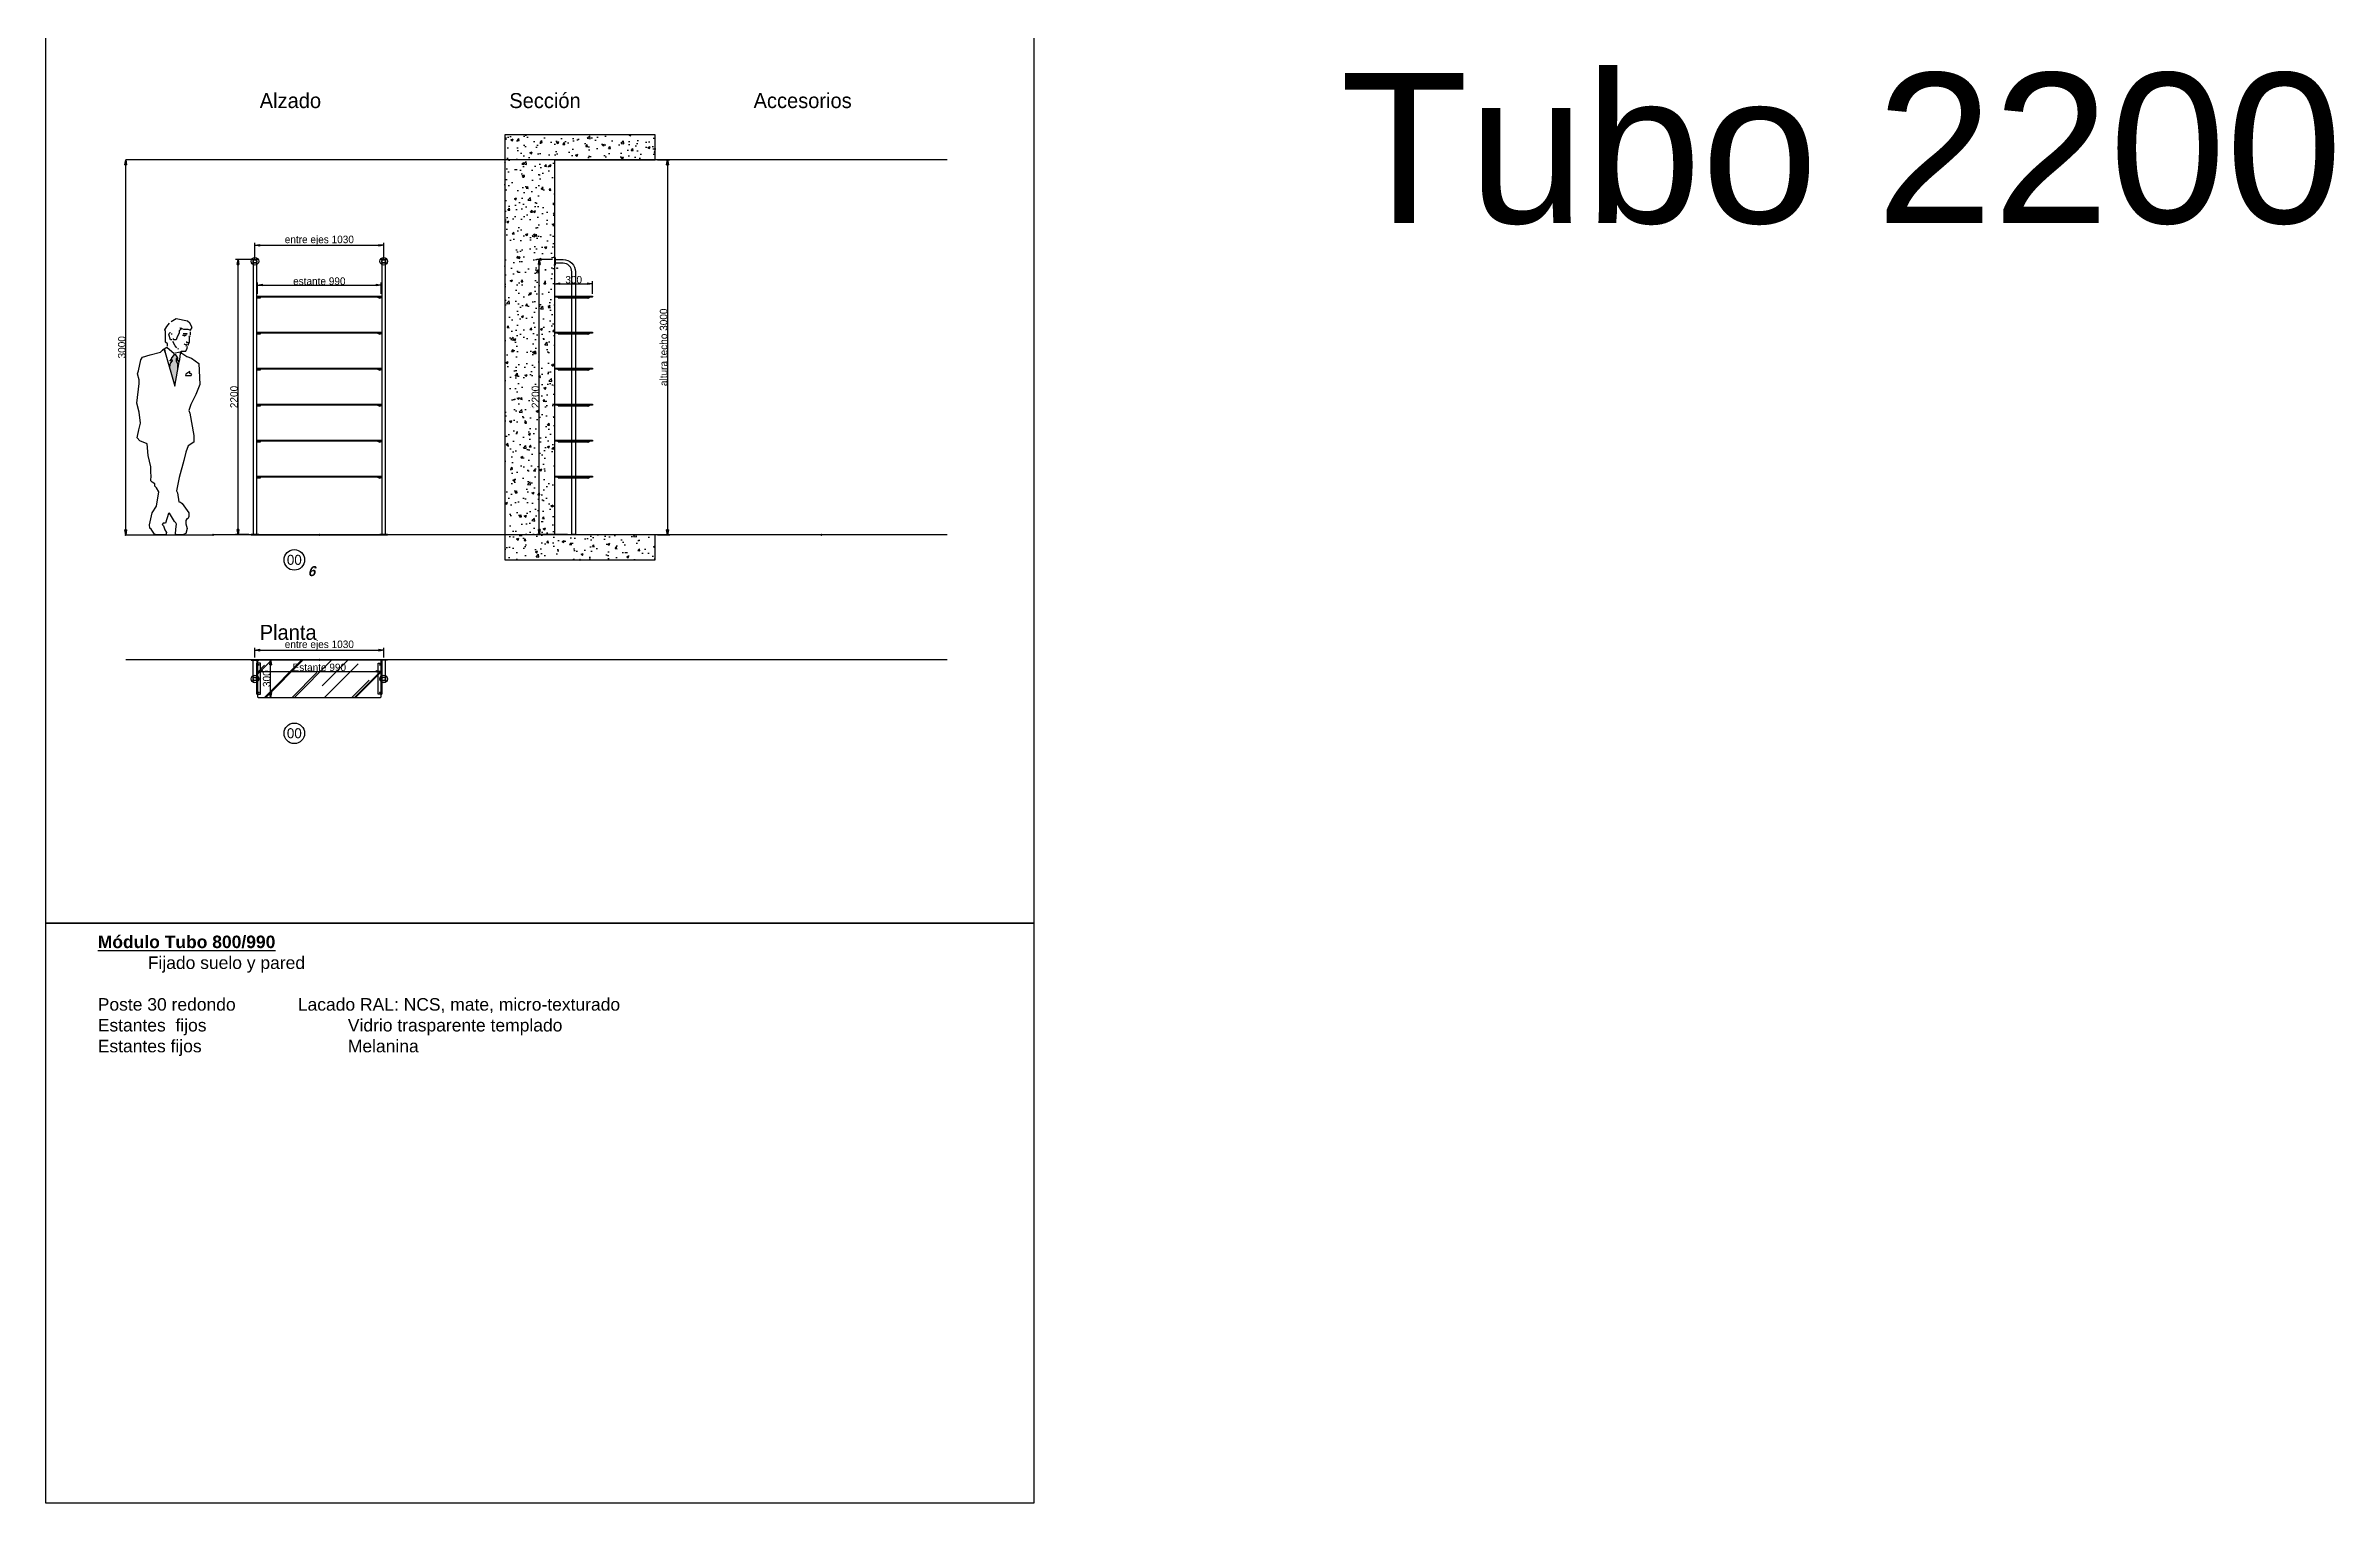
# Paper-space layout 'Jordi B.' of a CAD drawing. Header units: millimetres. Extents: x 23627 to 226976, y -18096 to 223844.
# Drawn here: x 131998 to 150301, y 82110 to 93766 of the extents above; entities that cross this region are included whole.
import ezdxf

# ---------------------------------------------------------------- set-up
doc = ezdxf.new("R2010")
doc.units = ezdxf.units.MM
doc.header["$PDMODE"] = 35
doc.header["$PDSIZE"] = 5
doc.linetypes.add('Discontinua JB', pattern=[0.75, 0.5, -0.25])
doc.layers.add('1001 concep color Blau Fosc', color=7, linetype='Continuous', true_color=0x003e84)
for name, color, linetype in [('Cotas bloques dinámicos PM espacio', 140, 'Continuous'), ('Escaire Unión Peça 2014', 7, 'Continuous'), ('Linea Capa Color 0000 JB', 7, 'Continuous'), ('Linea Capa Color 0008 Gris JB', 8, 'Continuous'), ('Linea Capa Color 0012 Vermell JB', 12, 'Continuous'), ('Linea Capa Color 0140 Blau Vidre JB', 140, 'Continuous'), ('Linea Capa Color 0202 Lila Parets JB', 202, 'Continuous'), ('Linea Capa Color 0252 Gris Parets JB', 252, 'Continuous'), ('Linea Capa Color 0255 Blanc JB', 255, 'Continuous')]:
    doc.layers.add(name, color=color, linetype=linetype)
doc.styles.add('Helvetica Bold', font='HelveticaNeueLTCom-Md.ttf')
doc.styles.add('Helvetica Light', font='HelveticaNeueLTCom-Th.ttf')
doc.styles.add('Jordi Ava', font='Avant Garde MEdium BT.ttf')
doc.styles.add('Jordi One Stroke', font='One Stronke Script LET Plain.ttf')
doc.styles.add('Stylus BT JB', font='stylu.ttf', dxfattribs={"oblique": 15})
doc.dimstyles.new('Jordi Ava 2015', dxfattribs={"dimtxt": 60, "dimasz": 40, "dimexe": 20, "dimexo": 20, "dimgap": 0.09, "dimtad": 1, "dimdec": 0, "dimzin": 0, "dimdsep": 46, "dimtxsty": 'Jordi Ava', "dimblk": 'CLOSED', "dimcen": 1.5, "dimclrd": 7, "dimclre": 7, "dimclrt": 256, "dimadec": 0, "dimazin": 0, "dimtfac": 0.05, "dimtdec": 0, "dimtofl": 0, "dimtmove": 0, "dimatfit": 3, "dimldrblk": 'CLOSED', "dimfxl": 90, "dimtolj": 1, "dimtzin": 0, "dimlwd": -1, "dimlwe": -1, "dimarcsym": 0})
doc.dimstyles.new('Jordi Ava Parets 2015', dxfattribs={"dimtxt": 60, "dimasz": 40, "dimexe": 20, "dimexo": 20, "dimgap": 0.09, "dimtad": 1, "dimdec": 0, "dimzin": 0, "dimdsep": 46, "dimtxsty": 'Jordi Ava', "dimblk": 'CLOSED', "dimcen": 1.5, "dimclrd": 7, "dimclre": 7, "dimclrt": 256, "dimadec": 0, "dimazin": 0, "dimtfac": 0.05, "dimtdec": 0, "dimtofl": 0, "dimtmove": 0, "dimatfit": 3, "dimldrblk": 'CLOSED', "dimfxl": 90, "dimtolj": 1, "dimtzin": 0, "dimlwd": -1, "dimlwe": -1, "dimarcsym": 0})

# ---------------------------------------------------------------- blocks, each defined once
blk = doc.blocks.new('_Closed')
at = {"color": 0, "linetype": 'ByBlock', "lineweight": -2}
for p, q in [((-1, 0.17), (0, 0)), ((-1, 0.17), (-1, -0.17)), ((0, 0), (-1, -0.17)), ((0, 0), (-1, 0))]:
    blk.add_line(p, q, dxfattribs=at)
blk = doc.blocks.new('*D1669')
at = {"layer": 'Defpoints', "color": 0, "ltscale": 10, "transparency": 16777216}
for p in [(82880, 104666), (82880, 104666), (82880, 101666)]:
    blk.add_point(p, dxfattribs=at)
at = {"layer": 'Linea Capa Color 0202 Lila Parets JB', "color": 7, "ltscale": 10, "transparency": 16777216}
blk.add_line((82880, 101706), (82880, 104626), dxfattribs=at)
at = {"layer": 'Linea Capa Color 0202 Lila Parets JB', "color": 7, "ltscale": 10, "transparency": 16777216, "xscale": 40, "yscale": 40, "zscale": 40}
for p, rotation in [((82880, 104666), 90), ((82880, 101666), 270)]:
    blk.add_blockref('_Closed', p, dxfattribs=dict(at, rotation=rotation))
at = {"layer": 'Linea Capa Color 0202 Lila Parets JB', "ltscale": 10, "transparency": 16777216, "insert": (82849, 103166), "char_height": 60, "attachment_point": 5, "rotation": 90, "style": 'Jordi Ava'}
blk.add_mtext('\\A1;3000', dxfattribs=at)
blk = doc.blocks.new('PM202307281029')
at = {"layer": 'Linea Capa Color 0008 Gris JB'}
h = blk.add_hatch(color=256, dxfattribs=at)
h.set_gradient(color1=(0, 127, 255), one_color=1, tint=1, name='INVCYLINDER')
h.paths.add_polyline_path([(349, 1345), (356, 1372), (371, 1391), (363, 1410), (386, 1439), (401, 1439), (414, 1421), (404, 1407), (404, 1391), (413, 1367), (418, 1361), (418, 1333), (394, 1190)])
at = {"layer": 'Linea Capa Color 0008 Gris JB', "linetype": 'Continuous'}
for p, q in [((310, 1485), (311, 1488)), ((316, 1459), (310, 1485)), ((356, 1372), (349, 1345)), ((371, 1391), (356, 1372)), ((386, 1439), (363, 1410)), ((363, 1410), (371, 1391)), ((401, 1439), (386, 1439)), ((418, 1415), (401, 1439)), ((418, 1398), (418, 1415)), ((427, 1385), (418, 1398))]:
    blk.add_line(p, q, dxfattribs=at)
for points in [[(333, 1510), (333, 1529), (317, 1540), (317, 1581), (317, 1627), (313, 1640), (329, 1667), (351, 1692)], [(446, 1653), (438, 1651), (436, 1657), (463, 1645), (497, 1645), (517, 1637), (531, 1659), (514, 1694), (493, 1708), (403, 1729), (363, 1705)], [(441, 1649), (436, 1641), (428, 1632), (428, 1616), (409, 1575), (403, 1560), (382, 1560), (382, 1570)], [(435, 1461), (384, 1451), (349, 1481), (330, 1499), (294, 1478)], [(370, 1559), (357, 1559), (346, 1603), (352, 1619), (357, 1618)], [(370, 1603), (370, 1610)], [(408, 1497), (395, 1512), (378, 1546)], [(424, 1486), (417, 1489)], [(439, 1456), (444, 1470), (481, 1470), (492, 1493), (494, 1506)], [(446, 1470), (444, 1456), (441, 1458)], [(455, 1597), (484, 1597), (485, 1607)], [(493, 1605), (488, 1607), (460, 1608)], [(479, 1596), (471, 1589), (462, 1597)], [(503, 1535), (499, 1518), (473, 1523), (467, 1527)], [(490, 1510), (481, 1512)], [(486, 1546), (487, 1538), (511, 1538), (511, 1561), (509, 1582)], [(512, 1591), (511, 1583), (506, 1588), (516, 1591)], [(519, 1600), (519, 1624)], [(365, 1407), (351, 1390)], [(414, 1421), (404, 1407), (404, 1391), (413, 1367), (420, 1358), (422, 1358)], [(418, 1333), (418, 1361)], [(427, 1385), (433, 1402)], [(439, 1451), (439, 1453), (436, 1464), (442, 1464)]]:
    blk.add_lwpolyline(points, dxfattribs=at)
at = {"layer": 'Linea Capa Color 0008 Gris JB'}
for points in [[(93, 775), (94, 789), (105, 840), (118, 894), (108, 981), (88, 1054), (108, 1212), (108, 1239), (94, 1287), (102, 1312), (120, 1401), (134, 1421), (196, 1440), (278, 1461), (294, 1478), (311, 1488), (310, 1485), (316, 1459), (394, 1190), (427, 1385), (433, 1402), (439, 1451), (449, 1453), (489, 1426), (525, 1413), (584, 1371), (592, 1204), (560, 1123), (520, 1044), (506, 995), (514, 973), (545, 794), (545, 742), (500, 713), (481, 661), (465, 596), (428, 460), (405, 351), (413, 335), (425, 265), (439, 262), (452, 251), (505, 175), (505, 148), (497, 127), (489, 129), (480, 116), (480, 89), (492, 50), (481, 12), (454, 0), (428, 0), (408, 0), (399, 7), (400, 45), (405, 86), (401, 97), (389, 107), (349, 173), (343, 172), (319, 93), (300, 93), (291, 84), (302, 73), (313, 40), (325, 20), (321, 0), (294, 0), (249, 0), (229, 7), (205, 45), (194, 54), (191, 80), (211, 176), (245, 229), (264, 343), (245, 376), (233, 390), (233, 408), (211, 422), (202, 431), (203, 476), (201, 495), (201, 544), (180, 634), (173, 728), (113, 751)], [(479, 1276), (495, 1276), (523, 1276), (528, 1285), (513, 1290), (513, 1306), (482, 1285)]]:
    blk.add_lwpolyline(points, close=True, dxfattribs=at)
at = {"layer": 'Linea Capa Color 0202 Lila Parets JB', "ltscale": 10}
blk.add_line((0, 0), (700, 0), dxfattribs=at)
for p in [(0, 0), (700, 0)]:
    blk.add_point(p, dxfattribs=at)
blk = doc.blocks.new('*D1641')
at = {"layer": 'Cotas bloques dinámicos PM espacio', "color": 7, "ltscale": 10, "transparency": 16777216}
for p, q in [((0, 2208), (0, 2336)), ((40, 2316), (990, 2316)), ((1030, 2208), (1030, 2336))]:
    blk.add_line(p, q, dxfattribs=at)
at = {"layer": 'Defpoints', "color": 0, "ltscale": 10, "transparency": 16777216}
for p in [(1030, 2316), (0, 2188), (1030, 2188)]:
    blk.add_point(p, dxfattribs=at)
at = {"layer": 'Cotas bloques dinámicos PM espacio', "color": 7, "ltscale": 10, "transparency": 16777216, "xscale": 40, "yscale": 40, "zscale": 40, "rotation": 180}
blk.add_blockref('_Closed', (0, 2316), dxfattribs=at)
at = {"layer": 'Cotas bloques dinámicos PM espacio', "color": 7, "ltscale": 10, "transparency": 16777216, "xscale": 40, "yscale": 40, "zscale": 40}
blk.add_blockref('_Closed', (1030, 2316), dxfattribs=at)
at = {"layer": 'Cotas bloques dinámicos PM espacio', "ltscale": 10, "transparency": 16777216, "insert": (515, 2354), "char_height": 60, "attachment_point": 5, "style": 'Jordi Ava'}
blk.add_mtext('\\A1;entre ejes 1030', dxfattribs=at)
blk = doc.blocks.new('*D1639')
at = {"layer": 'Cotas bloques dinámicos PM espacio', "color": 7, "ltscale": 10, "transparency": 16777216}
for p, q in [((20, 1929), (20, 2018)), ((1010, 1929), (1010, 2018)), ((60, 1998), (970, 1998))]:
    blk.add_line(p, q, dxfattribs=at)
at = {"layer": 'Defpoints', "color": 0, "ltscale": 10, "transparency": 16777216}
for p in [(20, 1909), (1010, 1998), (1010, 1909)]:
    blk.add_point(p, dxfattribs=at)
at = {"layer": 'Cotas bloques dinámicos PM espacio', "color": 7, "ltscale": 10, "transparency": 16777216, "xscale": 40, "yscale": 40, "zscale": 40, "rotation": 180}
blk.add_blockref('_Closed', (20, 1998), dxfattribs=at)
at = {"layer": 'Cotas bloques dinámicos PM espacio', "color": 7, "ltscale": 10, "transparency": 16777216, "xscale": 40, "yscale": 40, "zscale": 40}
blk.add_blockref('_Closed', (1010, 1998), dxfattribs=at)
at = {"layer": 'Cotas bloques dinámicos PM espacio', "ltscale": 10, "transparency": 16777216, "insert": (515, 2029), "char_height": 60, "attachment_point": 5, "style": 'Jordi Ava'}
blk.add_mtext('\\A1;{\\C140;estante 990}', dxfattribs=at)
blk = doc.blocks.new('*D1640')
at = {"layer": 'Cotas bloques dinámicos PM espacio', "color": 7, "ltscale": 10, "transparency": 16777216}
for p, q in [((-20, 2203), (-155, 2203)), ((-135, 43), (-135, 2163)), ((-50, 3), (-155, 3))]:
    blk.add_line(p, q, dxfattribs=at)
at = {"layer": 'Defpoints', "color": 0, "ltscale": 10, "transparency": 16777216}
for p in [(-135, 2203), (0, 2203), (-30, 3)]:
    blk.add_point(p, dxfattribs=at)
at = {"layer": 'Cotas bloques dinámicos PM espacio', "color": 7, "ltscale": 10, "transparency": 16777216, "xscale": 40, "yscale": 40, "zscale": 40}
for p, rotation in [((-135, 2203), 90), ((-135, 3), 270)]:
    blk.add_blockref('_Closed', p, dxfattribs=dict(at, rotation=rotation))
at = {"layer": 'Cotas bloques dinámicos PM espacio', "ltscale": 10, "transparency": 16777216, "insert": (-167, 1103), "char_height": 60, "attachment_point": 5, "rotation": 90, "style": 'Jordi Ava'}
blk.add_mtext('\\A1;2200', dxfattribs=at)
blk = doc.blocks.new('PM202307281056')
at = {"layer": 'Linea Capa Color 0140 Blau Vidre JB', "ltscale": 10}
blk.add_lwpolyline([(5, 3), (-5, 3), (-5, 0), (-2, 0), (-2, -3, 1.39975), (2, -3), (2, 0), (5, 0)], format="xyb", close=True, dxfattribs=at)
blk.add_arc((0, 6), 5.5, 207.0463, 332.9537, dxfattribs=at)
blk = doc.blocks.new('*D1716')
at = {"layer": 'Cotas bloques dinámicos PM espacio', "color": 7, "ltscale": 10, "transparency": 16777216}
for p, q in [((0, 20), (0, 98)), ((40, 78), (990, 78)), ((1030, 20), (1030, 98))]:
    blk.add_line(p, q, dxfattribs=at)
at = {"layer": 'Defpoints', "color": 0, "ltscale": 10, "transparency": 16777216}
for p in [(0, 0), (1030, 78), (1030, 0)]:
    blk.add_point(p, dxfattribs=at)
at = {"layer": 'Cotas bloques dinámicos PM espacio', "color": 7, "ltscale": 10, "transparency": 16777216, "xscale": 40, "yscale": 40, "zscale": 40, "rotation": 180}
blk.add_blockref('_Closed', (0, 78), dxfattribs=at)
at = {"layer": 'Cotas bloques dinámicos PM espacio', "color": 7, "ltscale": 10, "transparency": 16777216, "xscale": 40, "yscale": 40, "zscale": 40}
blk.add_blockref('_Closed', (1030, 78), dxfattribs=at)
at = {"layer": 'Cotas bloques dinámicos PM espacio', "ltscale": 10, "transparency": 16777216, "insert": (515, 116), "char_height": 60, "attachment_point": 5, "style": 'Jordi Ava'}
blk.add_mtext('\\A1;entre ejes 1030', dxfattribs=at)
blk = doc.blocks.new('*D1717')
at = {"layer": 'Cotas bloques dinámicos PM espacio', "color": 7, "ltscale": 10, "transparency": 16777216}
for p, q in [((45, 0), (145, 0)), ((125, -260), (125, -40)), ((45, -300), (145, -300))]:
    blk.add_line(p, q, dxfattribs=at)
at = {"layer": 'Defpoints', "color": 0, "ltscale": 10, "transparency": 16777216}
for p in [(25, 0), (125, 0), (25, -300)]:
    blk.add_point(p, dxfattribs=at)
at = {"layer": 'Cotas bloques dinámicos PM espacio', "color": 7, "ltscale": 10, "transparency": 16777216, "xscale": 40, "yscale": 40, "zscale": 40}
for p, rotation in [((125, 0), 90), ((125, -300), 270)]:
    blk.add_blockref('_Closed', p, dxfattribs=dict(at, rotation=rotation))
at = {"layer": 'Cotas bloques dinámicos PM espacio', "ltscale": 10, "transparency": 16777216, "insert": (94, -150), "char_height": 60, "attachment_point": 5, "rotation": 90, "style": 'Jordi Ava'}
blk.add_mtext('\\A1;{\\C140;300}', dxfattribs=at)
blk = doc.blocks.new('*D1718')
at = {"layer": 'Cotas bloques dinámicos PM espacio', "color": 7, "ltscale": 10, "transparency": 16777216}
for p, q in [((20, -22), (20, -112)), ((60, -92), (970, -92)), ((1010, -22), (1010, -112))]:
    blk.add_line(p, q, dxfattribs=at)
at = {"layer": 'Defpoints', "color": 0, "ltscale": 10, "transparency": 16777216}
for p in [(20, -2), (1010, -2), (1010, -92)]:
    blk.add_point(p, dxfattribs=at)
at = {"layer": 'Cotas bloques dinámicos PM espacio', "color": 7, "ltscale": 10, "transparency": 16777216, "xscale": 40, "yscale": 40, "zscale": 40, "rotation": 180}
blk.add_blockref('_Closed', (20, -92), dxfattribs=at)
at = {"layer": 'Cotas bloques dinámicos PM espacio', "color": 7, "ltscale": 10, "transparency": 16777216, "xscale": 40, "yscale": 40, "zscale": 40}
blk.add_blockref('_Closed', (1010, -92), dxfattribs=at)
at = {"layer": 'Cotas bloques dinámicos PM espacio', "ltscale": 10, "transparency": 16777216, "insert": (515, -60), "char_height": 60, "attachment_point": 5, "style": 'Jordi Ava'}
blk.add_mtext('\\A1;{\\C140;Estante 990}', dxfattribs=at)
blk = doc.blocks.new('*D1611')
at = {"layer": 'Cotas bloques dinámicos PM espacio', "color": 7, "ltscale": 10, "transparency": 16777216}
for p, q in [((173286, 104666), (173386, 104666)), ((173366, 104626), (173366, 101706)), ((173286, 101666), (173386, 101666))]:
    blk.add_line(p, q, dxfattribs=at)
at = {"layer": 'Defpoints', "color": 0, "ltscale": 10, "transparency": 16777216}
for p in [(173266, 104666), (173266, 101666), (173366, 101666)]:
    blk.add_point(p, dxfattribs=at)
at = {"layer": 'Cotas bloques dinámicos PM espacio', "color": 7, "ltscale": 10, "transparency": 16777216, "xscale": 40, "yscale": 40, "zscale": 40}
for p, rotation in [((173366, 104666), 90), ((173366, 101666), 270)]:
    blk.add_blockref('_Closed', p, dxfattribs=dict(at, rotation=rotation))
at = {"layer": 'Cotas bloques dinámicos PM espacio', "ltscale": 10, "transparency": 16777216, "insert": (173335, 103166), "char_height": 60, "attachment_point": 5, "rotation": 90, "style": 'Jordi Ava'}
blk.add_mtext('\\A1;altura techo 3000', dxfattribs=at)
blk = doc.blocks.new('*D1612')
at = {"layer": 'Cotas bloques dinámicos PM espacio', "color": 7, "ltscale": 50, "transparency": 16777216}
for p, q in [((172447, 103869), (172321, 103869)), ((172341, 101709), (172341, 103829)), ((172566, 101669), (172321, 101669))]:
    blk.add_line(p, q, dxfattribs=at)
at = {"layer": 'Defpoints', "color": 0, "ltscale": 50, "transparency": 16777216}
for p in [(172341, 103869), (172467, 103869), (172586, 101669)]:
    blk.add_point(p, dxfattribs=at)
at = {"layer": 'Cotas bloques dinámicos PM espacio', "color": 7, "ltscale": 50, "transparency": 16777216, "xscale": 40, "yscale": 40, "zscale": 40}
for p, rotation in [((172341, 103869), 90), ((172341, 101669), 270)]:
    blk.add_blockref('_Closed', p, dxfattribs=dict(at, rotation=rotation))
at = {"layer": 'Cotas bloques dinámicos PM espacio', "ltscale": 50, "transparency": 16777216, "insert": (172310, 102769), "char_height": 60, "attachment_point": 5, "rotation": 90, "style": 'Jordi Ava'}
blk.add_mtext('\\A1;2200', dxfattribs=at)
blk = doc.blocks.new('PM202304131554')
at = {"layer": 'Linea Capa Color 0000 JB', "ltscale": 50}
h = blk.add_hatch(color=256, dxfattribs=at)
h.dxf.hatch_style = 1
h.set_gradient(color1=(0, 191, 255), one_color=1, tint=1, name='SPHERICAL')
h.paths.add_polyline_path([(-149, 0), (-150, 1), (-150, 7), (-149, 8), (149, 8), (150, 7), (150, 1), (149, 0)])
at = {"layer": 'Linea Capa Color 0140 Blau Vidre JB', "lineweight": -3}
blk.add_lwpolyline([(-149, 0), (-150, 1), (-150, 7), (-149, 8), (149, 8), (150, 7), (150, 1), (149, 0)], close=True, dxfattribs=at)
blk = doc.blocks.new('*D1626')
at = {"layer": 'Cotas bloques dinámicos PM espacio', "color": 7, "ltscale": 10, "transparency": 16777216}
for p, q in [((172466, 103594), (172466, 103694)), ((172506, 103674), (172726, 103674)), ((172766, 103594), (172766, 103694))]:
    blk.add_line(p, q, dxfattribs=at)
at = {"layer": 'Defpoints', "color": 0, "ltscale": 10, "transparency": 16777216}
for p in [(172766, 103674), (172466, 103574), (172766, 103574)]:
    blk.add_point(p, dxfattribs=at)
at = {"layer": 'Cotas bloques dinámicos PM espacio', "color": 7, "ltscale": 10, "transparency": 16777216, "xscale": 40, "yscale": 40, "zscale": 40, "rotation": 180}
blk.add_blockref('_Closed', (172466, 103674), dxfattribs=at)
at = {"layer": 'Cotas bloques dinámicos PM espacio', "color": 7, "ltscale": 10, "transparency": 16777216, "xscale": 40, "yscale": 40, "zscale": 40}
blk.add_blockref('_Closed', (172766, 103674), dxfattribs=at)
at = {"layer": 'Cotas bloques dinámicos PM espacio', "ltscale": 10, "transparency": 16777216, "insert": (172616, 103706), "char_height": 60, "attachment_point": 5, "style": 'Jordi Ava'}
blk.add_mtext('\\A1;{\\C140;300}', dxfattribs=at)
blk = doc.blocks.new('PM202309291349')
at = {"layer": 'Linea Capa Color 0012 Vermell JB', "ltscale": 50}
for p in [(2187.8, -4066.4), (6202.8, -4066.4), (4272.8, -4266.4), (2187.8, -5066.4)]:
    blk.add_point(p, dxfattribs=at)
at = {"layer": 'Linea Capa Color 0202 Lila Parets JB', "ltscale": 10}
for p, q in [((7207.8, -1066.4), (639.3, -1066.4)), ((7207.8, -4066.4), (1339.3, -4066.4)), ((7207.8, -5066.4), (639.3, -5066.4))]:
    blk.add_line(p, q, dxfattribs=at)
blk.add_lwpolyline([(0, 0), (7902.9, 0), (7902.9, -7171.6), (0, -7171.6)], close=True, dxfattribs=at)
at = {"ltscale": 10}
blk.add_blockref('PM202307281029', (639.3, -4066.4), dxfattribs=at)
at = {"layer": '1001 concep color Blau Fosc', "ltscale": 10, "char_height": 120, "width": 2264.786, "attachment_point": 1, "style": 'Jordi Ava'}
for s, insert in [('Alzado', (1711.2, -532.9)), ('Sección', (3707.1, -532.9)), ('Accesorios', (5660.9, -532.9)), ('Planta', (1711.2, -4785.9))]:
    blk.add_mtext(s, dxfattribs=dict(at, insert=insert))
at = {"layer": 'Linea Capa Color 0202 Lila Parets JB', "ltscale": 10}
dim = blk.add_linear_dim(base=(639.3, -1066.4), p1=(639.3, -4066.4), p2=(639.3, -1066.4), angle=90, dimstyle='Jordi Ava Parets 2015', dxfattribs=at)
dim.commit()
dim.dimension.update_dxf_attribs({"geometry": '*D1669', "text_midpoint": (608, -2566.4), "insert": (-82240.5, -105732)})
blk = doc.blocks.new('*U1638')
at = {"layer": 'Linea Capa Color 0000 JB', "ltscale": 50}
h = blk.add_hatch(color=256, dxfattribs=at)
h.dxf.hatch_style = 1
h.set_gradient(color1=(0, 191, 255), one_color=1, tint=1, name='SPHERICAL')
h.paths.add_polyline_path([(21, 1901.7), (20, 1902.7), (20, 1908.7), (21, 1909.7), (1009, 1909.7), (1010, 1908.7), (1010, 1902.7), (1009, 1901.7)])
h = blk.add_hatch(color=256, dxfattribs=at)
h.dxf.hatch_style = 1
h.set_gradient(color1=(0, 191, 255), one_color=1, tint=1, name='SPHERICAL')
h.paths.add_polyline_path([(21, 1613.6), (20, 1614.6), (20, 1620.6), (21, 1621.6), (1009, 1621.6), (1010, 1620.6), (1010, 1614.6), (1009, 1613.6)])
h = blk.add_hatch(color=256, dxfattribs=at)
h.dxf.hatch_style = 1
h.set_gradient(color1=(0, 191, 255), one_color=1, tint=1, name='SPHERICAL')
h.paths.add_polyline_path([(21, 1325.6), (20, 1326.6), (20, 1332.6), (21, 1333.6), (1009, 1333.6), (1010, 1332.6), (1010, 1326.6), (1009, 1325.6)])
h = blk.add_hatch(color=256, dxfattribs=at)
h.dxf.hatch_style = 1
h.set_gradient(color1=(0, 191, 255), one_color=1, tint=1, name='SPHERICAL')
h.paths.add_polyline_path([(21, 1037.6), (20, 1038.6), (20, 1044.6), (21, 1045.6), (1009, 1045.6), (1010, 1044.6), (1010, 1038.6), (1009, 1037.6)])
h = blk.add_hatch(color=256, dxfattribs=at)
h.dxf.hatch_style = 1
h.set_gradient(color1=(0, 191, 255), one_color=1, tint=1, name='SPHERICAL')
h.paths.add_polyline_path([(21, 749.5), (20, 750.5), (20, 756.5), (21, 757.5), (1009, 757.5), (1010, 756.5), (1010, 750.5), (1009, 749.5)])
h = blk.add_hatch(color=256, dxfattribs=at)
h.dxf.hatch_style = 1
h.set_gradient(color1=(0, 191, 255), one_color=1, tint=1, name='SPHERICAL')
h.paths.add_polyline_path([(21, 461.5), (20, 462.5), (20, 468.5), (21, 469.5), (1009, 469.5), (1010, 468.5), (1010, 462.5), (1009, 461.5)])
at = {"ltscale": 10}
for points in [[(-18.3, 2202, -1), (-14, 2206.3, -1)], [(-15, 3), (15, 3), (15, 2188, 0.4142136), (0, 2203), (0, 2203, 0.4142136), (-15, 2188)], [(1011.7, 2202, -1), (1016, 2206.3, -1)], [(1015, 3), (1045, 3), (1045, 2188, 0.4142136), (1030, 2203), (1030, 2203, 0.4142136), (1015, 2188)]]:
    blk.add_lwpolyline(points, format="xyb", close=True, dxfattribs=at)
for points in [[(-30, 0), (30, 0), (30, 3), (-30, 3)], [(1000, 0), (1060, 0), (1060, 3), (1000, 3)]]:
    blk.add_lwpolyline(points, close=True, dxfattribs=at)
for centre in [(16.2, 2204.2), (1046.2, 2204.2), (-16.2, 2171.8), (16.2, 2171.8), (1013.8, 2171.8), (1046.2, 2171.8)]:
    blk.add_circle(centre, 3, dxfattribs=at)
at = {"layer": 'Cotas bloques dinámicos PM espacio', "ltscale": 10}
blk.add_circle((315, -200), 82.4, dxfattribs=at)
at = {"layer": 'Linea Capa Color 0000 JB', "ltscale": 50}
for points in [[(17, 1906.7), (15, 1906.7), (15, 1896.7), (45, 1896.7), (45, 1898.7), (17, 1898.7)], [(1013, 1906.7), (1015, 1906.7), (1015, 1896.7), (985, 1896.7), (985, 1898.7), (1013, 1898.7)], [(17, 1618.6), (15, 1618.6), (15, 1608.6), (45, 1608.6), (45, 1610.6), (17, 1610.6)], [(1013, 1618.6), (1015, 1618.6), (1015, 1608.6), (985, 1608.6), (985, 1610.6), (1013, 1610.6)], [(17, 1330.6), (15, 1330.6), (15, 1320.6), (45, 1320.6), (45, 1322.6), (17, 1322.6)], [(1013, 1330.6), (1015, 1330.6), (1015, 1320.6), (985, 1320.6), (985, 1322.6), (1013, 1322.6)], [(17, 1042.6), (15, 1042.6), (15, 1032.6), (45, 1032.6), (45, 1034.6), (17, 1034.6)], [(1013, 1042.6), (1015, 1042.6), (1015, 1032.6), (985, 1032.6), (985, 1034.6), (1013, 1034.6)], [(17, 754.5), (15, 754.5), (15, 744.5), (45, 744.5), (45, 746.5), (17, 746.5)], [(1013, 754.5), (1015, 754.5), (1015, 744.5), (985, 744.5), (985, 746.5), (1013, 746.5)], [(17, 466.5), (15, 466.5), (15, 456.5), (45, 456.5), (45, 458.5), (17, 458.5)], [(1013, 466.5), (1015, 466.5), (1015, 456.5), (985, 456.5), (985, 458.5), (1013, 458.5)]]:
    blk.add_lwpolyline(points, close=True, dxfattribs=at)
for centre, radius in [((0, 2188), 30), ((0, 2188), 15), ((1030, 2188), 30), ((1030, 2188), 15)]:
    blk.add_circle(centre, radius, dxfattribs=at)
at = {"layer": 'Linea Capa Color 0000 JB', "linetype": 'Discontinua JB', "ltscale": 10}
for centre, radius in [((0, 2188), 15), ((0, 2188), 13), ((1030, 2188), 15), ((1030, 2188), 13)]:
    blk.add_circle(centre, radius, dxfattribs=at)
at = {"layer": 'Linea Capa Color 0140 Blau Vidre JB', "lineweight": -3}
for points in [[(21, 1901.7), (20, 1902.7), (20, 1908.7), (21, 1909.7), (1009, 1909.7), (1010, 1908.7), (1010, 1902.7), (1009, 1901.7)], [(21, 1613.6), (20, 1614.6), (20, 1620.6), (21, 1621.6), (1009, 1621.6), (1010, 1620.6), (1010, 1614.6), (1009, 1613.6)], [(21, 1325.6), (20, 1326.6), (20, 1332.6), (21, 1333.6), (1009, 1333.6), (1010, 1332.6), (1010, 1326.6), (1009, 1325.6)], [(21, 1037.6), (20, 1038.6), (20, 1044.6), (21, 1045.6), (1009, 1045.6), (1010, 1044.6), (1010, 1038.6), (1009, 1037.6)], [(21, 749.5), (20, 750.5), (20, 756.5), (21, 757.5), (1009, 757.5), (1010, 756.5), (1010, 750.5), (1009, 749.5)], [(21, 461.5), (20, 462.5), (20, 468.5), (21, 469.5), (1009, 469.5), (1010, 468.5), (1010, 462.5), (1009, 461.5)]]:
    blk.add_lwpolyline(points, close=True, dxfattribs=at)
at = {"layer": 'Linea Capa Color 0202 Lila Parets JB', "ltscale": 50}
blk.add_line((0, 0), (1030, 0), dxfattribs=at)
at = {"layer": 'Linea Capa Color 0000 JB', "ltscale": 50, "xscale": -1}
for p in [(31, 1898.7), (31, 1610.6), (31, 1322.6), (31, 1034.6), (31, 746.5), (31, 458.5)]:
    blk.add_blockref('PM202307281056', p, dxfattribs=at)
at = {"layer": 'Linea Capa Color 0000 JB', "ltscale": 50}
for p in [(999, 1898.7), (999, 1610.6), (999, 1322.6), (999, 1034.6), (999, 746.5), (999, 458.5)]:
    blk.add_blockref('PM202307281056', p, dxfattribs=at)
at = {"layer": 'Cotas bloques dinámicos PM espacio', "ltscale": 10, "insert": (423.1, -250), "char_height": 80, "width": 102.993, "attachment_point": 1, "style": 'Stylus BT JB'}
blk.add_mtext('{\\fStylus BT|b1|i0|c0|p34;\\C140;6}', dxfattribs=at)
at = {"layer": 'Cotas bloques dinámicos PM espacio', "ltscale": 10}
for base, p1, p2, text, picture, middle in [((1030, 2315.6), (0, 2188), (1030, 2188), 'entre ejes <>', '*D1641', (515, 2353.6)), ((1010, 1997.6), (20, 1908.7), (1010, 1908.7), '{\\C140;estante <>}', '*D1639', (515, 2028.9))]:
    dim = blk.add_linear_dim(base=base, p1=p1, p2=p2, text=text, dimstyle='Jordi Ava 2015', dxfattribs=at)
    dim.commit()
    dim.dimension.update_dxf_attribs({"geometry": picture, "text_midpoint": middle})
dim = blk.add_linear_dim(base=(-135.4, 2203), p1=(-30, 3), p2=(0.2, 2203), angle=90, dimstyle='Jordi Ava 2015', dxfattribs=at)
dim.commit()
dim.dimension.update_dxf_attribs({"geometry": '*D1640', "text_midpoint": (-166.6, 1103)})
blk = doc.blocks.new('PM202309281723')
at = {"layer": 'Linea Capa Color 0000 JB'}
blk.add_blockref('*U1638', (0, 0), dxfattribs=at)
blk = doc.blocks.new('*U1715')
at = {"layer": 'Linea Capa Color 0140 Blau Vidre JB', "ltscale": 10}
h = blk.add_hatch(dxfattribs=at)
h.set_pattern_fill('AR-RROOF', color=256, scale=10, angle=45, style=0)
h.set_pattern_definition([(45, (82086.76, 23593.09), (215.52615, 574.7364), [3810, -508, 1270, -254]), (45, (82235.83, 23921.76), (-418.48, 59.2697), [762, -83.82, 1524, -190.5]), (45, (82023.9, 23835.55), (813.6112, 1054.28207), [2032, -355.6, 1016, -254])])
h.paths.add_polyline_path([(25, -300), (1005, -300), (1010, -295), (1010, -2), (1008, 0), (22, 0), (20, -2), (20, -295)])
at = {"layer": 'Cotas bloques dinámicos PM espacio', "ltscale": 10}
blk.add_circle((315, -587), 82.4, dxfattribs=at)
at = {"layer": 'Linea Capa Color 0000 JB', "ltscale": 10}
for points in [[(-30, -2), (30, -2), (30, 0), (-30, 0)], [(1060, -2), (1000, -2), (1000, 0), (1060, 0)]]:
    blk.add_lwpolyline(points, close=True, dxfattribs=at)
for points in [[(-18.3, -138, -1), (-14, -133.7, -1)], [(-15, -2), (15, -2), (15, -152, -1), (-15, -152)], [(1045, -2), (1015, -2), (1015, -152, 1), (1045, -152)], [(1048.3, -138, 1), (1044, -133.7, 1)]]:
    blk.add_lwpolyline(points, format="xyb", close=True, dxfattribs=at)
at = {"layer": 'Linea Capa Color 0000 JB'}
for points in [[(15, -275), (45, -275), (45, -25), (15, -25)], [(1015, -275), (985, -275), (985, -25), (1015, -25)]]:
    blk.add_lwpolyline(points, close=True, dxfattribs=at)
at = {"layer": 'Linea Capa Color 0000 JB', "linetype": 'Discontinua JB', "ltscale": 10}
for points in [[(18, -25), (18, -275), (15, -275), (15, -25)], [(1012, -25), (1012, -275), (1015, -275), (1015, -25)]]:
    blk.add_lwpolyline(points, close=True, dxfattribs=at)
at = {"layer": 'Linea Capa Color 0000 JB', "ltscale": 50}
for centre, radius in [((0, -152), 30), ((0, -152), 15), ((1030, -152), 30), ((1030, -152), 15)]:
    blk.add_circle(centre, radius, dxfattribs=at)
at = {"layer": 'Linea Capa Color 0000 JB', "ltscale": 10}
for centre in [(-16.2, -168.2), (16.2, -135.8), (16.2, -168.2), (30, -40), (1000, -40), (1013.8, -135.8), (1013.8, -168.2), (1046.2, -168.2), (30, -260), (1000, -260)]:
    blk.add_circle(centre, 3, dxfattribs=at)
at = {"layer": 'Linea Capa Color 0000 JB', "linetype": 'Discontinua JB', "ltscale": 10}
for centre, radius in [((0, -152), 15), ((0, -152), 13), ((1030, -152), 15), ((1030, -152), 13)]:
    blk.add_circle(centre, radius, dxfattribs=at)
at = {"layer": 'Linea Capa Color 0140 Blau Vidre JB', "ltscale": 50}
blk.add_lwpolyline([(25, -300), (1005, -300), (1010, -295), (1010, -2), (1008, 0), (22, 0), (20, -2), (20, -295)], close=True, dxfattribs=at)
at = {"layer": 'Linea Capa Color 0202 Lila Parets JB', "ltscale": 50}
blk.add_line((0, 0), (1030, 0), dxfattribs=at)
at = {"layer": 'Cotas bloques dinámicos PM espacio', "ltscale": 10}
for base, p1, p2, text, picture, middle in [((1030, 77.7), (0, 0), (1030, 0), 'entre ejes <>', '*D1716', (515, 115.7)), ((1010, -91.8), (20, -2), (1010, -2), '{\\C140;Estante <>}', '*D1718', (515, -60.5))]:
    dim = blk.add_linear_dim(base=base, p1=p1, p2=p2, text=text, dimstyle='Jordi Ava 2015', dxfattribs=at)
    dim.commit()
    dim.dimension.update_dxf_attribs({"geometry": picture, "text_midpoint": middle})
dim = blk.add_linear_dim(base=(125, 0), p1=(25, -300), p2=(25, 0), angle=90, text='{\\C140;<>}', dimstyle='Jordi Ava 2015', dxfattribs=at)
dim.commit()
dim.dimension.update_dxf_attribs({"geometry": '*D1717', "text_midpoint": (93.7, -150)})
blk = doc.blocks.new('*U3315')
at = {"layer": 'Linea Capa Color 0000 JB'}
blk.add_blockref('*U1715', (0, 0), dxfattribs=at)
blk = doc.blocks.new('PM202309281715')
at = {"layer": 'Linea Capa Color 0252 Gris Parets JB', "ltscale": 10}
h = blk.add_hatch(dxfattribs=at)
h.set_pattern_fill('AR-CONC', color=256, style=0)
h.set_pattern_definition([(50, (-129811.65, -106504.04), (182.18467, -15.93909), [19.05, -209.55]), (355, (-129811.65, -106504.04), (-35.24342, 191.05685), [15.24, -167.64058]), (100.45144, (-129796.47, -106505.37), (146.94125, 175.11775), [16.19, -178.09024]), (46.1842, (-129811.65, -106453.24), (271.07904, -42.04233), [28.575, -314.325]), (96.63556, (-129789.06, -106456.74), (237.40413, 247.42612), [24.28502, -267.1356]), (351.18415, (-129811.65, -106453.24), (237.40413, 247.42612), [22.85997, -251.45973]), (21, (-129786.25, -106465.94), (151.61439, -102.2652), [19.05, -209.55]), (326, (-129786.25, -106465.94), (61.80203, 184.18797), [15.24, -167.64]), (71.45144, (-129773.62, -106474.46), (213.41642, 81.92277), [16.19, -178.08994]), (37.5, (-129811.654, -106504.04), (3.088603, 84.55504), [0, -165.608, 0, -170.18, 0, -168.275]), (7.5, (-129811.65, -106504.04), (66.819663, 100.180575), [0, -97.028, 0, -161.798, 0, -64.135]), (327.5, (-129868.296, -106504.04), (135.590595, -5.728744), [0, -63.5, 0, -198.12, 0, -262.89]), (317.5, (-129893.7, -106504.04), (148.12918, 25.42649), [0, -82.55, 0, -131.572, 0, -186.69])])
h.paths.add_polyline_path([(802.7, 3200), (-397.3, 3200), (-397.3, -200), (802.7, -200), (802.7, 0), (0, 0), (0, 3000), (802.7, 3000)])
at = {"ltscale": 50}
for points in [[(27, 1896.7), (277, 1896.7), (277, 1906.7), (27, 1906.7)], [(27, 1608.6), (277, 1608.6), (277, 1618.6), (27, 1618.6)], [(27, 1320.6), (277, 1320.6), (277, 1330.6), (27, 1330.6)], [(27, 1032.6), (277, 1032.6), (277, 1042.6), (27, 1042.6)], [(27, 744.5), (277, 744.5), (277, 754.5), (27, 754.5)], [(27, 456.5), (277, 456.5), (277, 466.5), (27, 466.5)]]:
    blk.add_lwpolyline(points, close=True, dxfattribs=at)
at = {"layer": 'Escaire Unión Peça 2014', "ltscale": 10}
blk.add_circle((20, 2133.1), 3, dxfattribs=at)
at = {"layer": 'Linea Capa Color 0000 JB', "ltscale": 10}
for points in [[(3, 2158), (0, 2158), (0, 2218), (3, 2218)], [(182, 3), (182, 0), (122, 0), (122, 3)]]:
    blk.add_lwpolyline(points, close=True, dxfattribs=at)
blk.add_lwpolyline([(137, 2103, 0.4142136), (67, 2173), (3, 2173), (3, 2203), (67, 2203, -0.4142136), (167, 2103), (167, 3), (137, 3)], format="xyb", close=True, dxfattribs=at)
at = {"layer": 'Linea Capa Color 0000 JB', "linetype": 'Discontinua JB', "ltscale": 50}
for points in [[(277, 1896.7), (27, 1896.7), (27, 1898.7), (277, 1898.7)], [(277, 1608.6), (27, 1608.6), (27, 1610.6), (277, 1610.6)], [(277, 1320.6), (27, 1320.6), (27, 1322.6), (277, 1322.6)], [(277, 1032.6), (27, 1032.6), (27, 1034.6), (277, 1034.6)], [(277, 744.5), (27, 744.5), (27, 746.5), (277, 746.5)], [(277, 456.5), (27, 456.5), (27, 458.5), (277, 458.5)]]:
    blk.add_lwpolyline(points, close=True, dxfattribs=at)
at = {"layer": 'Linea Capa Color 0202 Lila Parets JB', "ltscale": 10}
blk.add_lwpolyline([(802.7, 0), (0, 0), (0, 3000), (802.7, 3000)], dxfattribs=at)
at = {"layer": 'Linea Capa Color 0202 Lila Parets JB', "ltscale": 50}
blk.add_lwpolyline([(152, 0), (0, 0), (0, 2188)], dxfattribs=at)
at = {"layer": 'Linea Capa Color 0255 Blanc JB', "ltscale": 10}
blk.add_lwpolyline([(802.7, 3200), (-397.3, 3200), (-397.3, -200), (802.7, -200), (802.7, 0), (0, 0), (0, 3000), (802.7, 3000)], close=True, dxfattribs=at)
at = {"layer": 'Linea Capa Color 0000 JB'}
for p in [(152, 1901.7), (152, 1613.6), (152, 1325.6), (152, 1037.6), (152, 749.5), (152, 461.5)]:
    blk.add_blockref('PM202304131554', p, dxfattribs=at)
at = {"layer": 'Linea Capa Color 0000 JB', "ltscale": 50, "xscale": -1}
for p in [(37.1, 1898.7), (37.1, 1610.6), (37.1, 1322.6), (37.1, 1034.6), (37.1, 746.5), (37.1, 458.5)]:
    blk.add_blockref('PM202307281056', p, dxfattribs=at)
at = {"layer": 'Linea Capa Color 0000 JB', "ltscale": 50}
for p in [(266.9, 1898.7), (266.9, 1610.6), (266.9, 1322.6), (266.9, 1034.6), (266.9, 746.5), (266.9, 458.5)]:
    blk.add_blockref('PM202307281056', p, dxfattribs=at)
at = {"layer": 'Cotas bloques dinámicos PM espacio', "ltscale": 10}
dim = blk.add_linear_dim(base=(902.7, 0), p1=(802.7, 3000), p2=(802.7, 0), angle=90, text='altura techo <>', dimstyle='Jordi Ava 2015', dxfattribs=at)
dim.commit()
dim.dimension.update_dxf_attribs({"geometry": '*D1611', "text_midpoint": (871.4, 1500), "insert": (-172463.7, -101665.6)})
at = {"layer": 'Cotas bloques dinámicos PM espacio', "ltscale": 50}
dim = blk.add_linear_dim(base=(-122.3, 2203), p1=(122, 3), p2=(3, 2203), angle=90, dimstyle='Jordi Ava 2015', dxfattribs=at)
dim.commit()
dim.dimension.update_dxf_attribs({"geometry": '*D1612', "text_midpoint": (-153.6, 1103), "insert": (-172463.7, -101665.6)})
at = {"layer": 'Cotas bloques dinámicos PM espacio', "ltscale": 10}
dim = blk.add_linear_dim(base=(302, 2008.7), p1=(2, 1908.7), p2=(302, 1908.7), text='{\\C140;<>}', dimstyle='Jordi Ava 2015', dxfattribs=at)
dim.commit()
dim.dimension.update_dxf_attribs({"geometry": '*D1626', "text_midpoint": (152, 2040), "insert": (-172463.7, -101665.6)})

psp = doc.layouts.new('Jordi B.')

# ---------------------------------------------------------------- linework, layer by layer
at = {"layer": 'Linea Capa Color 0000 JB', "ltscale": 50}
psp.add_circle((133655, 92058.6), 3, dxfattribs=at)
at = {"layer": 'Linea Capa Color 0202 Lila Parets JB', "ltscale": 10}
psp.add_lwpolyline([(131998.3, 86749.3), (139901.3, 86749.3), (139901.3, 82109.7), (131998.3, 82109.7)], close=True, dxfattribs=at)

# ---------------------------------------------------------------- block references
at = {"layer": 'Linea Capa Color 0000 JB'}
for name, p in [('PM202309291349', (131998.3, 93920.9)), ('PM202309281715', (136068.4, 89854.4)), ('PM202309281723', (133671.1, 89854.4)), ('*U3315', (133671.1, 88854.4))]:
    psp.add_blockref(name, p, dxfattribs=at)

# ---------------------------------------------------------------- texts
at = {"layer": '1001 concep color Blau Fosc', "attachment_point": 1}
for s, insert, char_height, width, style in [('Tubo 2200', (142351.1, 93548), 1200, 9748.953, 'Helvetica Bold'), ('{\\fHelveticaNeueLT Com 35 Th|b1|i0|c0|p34;\\LMódulo Tubo 800/990}\\P^IFijado suelo y pared\\P{\\fHelveticaNeueLT Com 35 Th|b1|i0|c0|p34;\\P}Poste 30 redondo{\\C1;^I^I}Lacado {\\C1;RAL: NCS}, mate, micro-texturado\\PEstantes  fijos^I^I^IVidrio trasparente templado\\PEstantes fijos^I^I^I{\\C1;Melanina}', (132414.3, 86649.5), 100, 7486.963, 'Helvetica Light')]:
    psp.add_mtext(s, dxfattribs=dict(at, insert=insert, char_height=char_height, width=width, style=style))
at = {"layer": 'Cotas bloques dinámicos PM espacio', "char_height": 80, "width": 400, "attachment_point": 5, "style": 'Jordi One Stroke'}
for insert in [(133986.1, 89654.4), (133986.1, 88267.4)]:
    psp.add_mtext('00', dxfattribs=dict(at, insert=insert))

doc.saveas('drawing.dxf')
